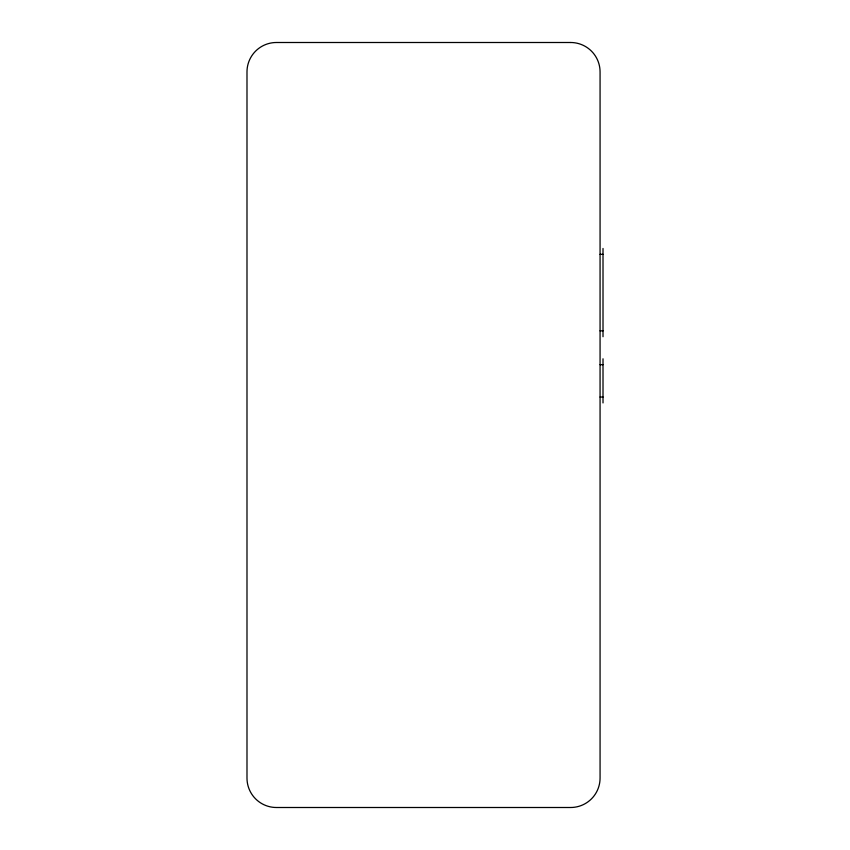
<?xml version="1.0" encoding="UTF-8"?>
<svg xmlns="http://www.w3.org/2000/svg" width="850" height="850" viewBox="0 0 850 850"><rect width="100%" height="100%" fill="white"/><g stroke="black" fill="none" stroke-linecap="round" stroke-linejoin="round"><path stroke-width="1.27" d="M600.068 254.341L603.011 254.341M600.068 330.841L603.011 330.841M600.068 364.682L603.011 364.682M600.068 397.046L603.011 397.046M603.011 248.466L603.011 336.728M603.011 358.796L603.011 402.932M570.648 42.5L276.409 42.5A29.421 29.421 0 0 0 246.989 71.921L246.989 778.079A29.421 29.421 0 0 0 276.409 807.5L570.648 807.5A29.421 29.421 0 0 0 600.068 778.079L600.068 71.921A29.421 29.421 0 0 0 570.648 42.5"/></g></svg>
